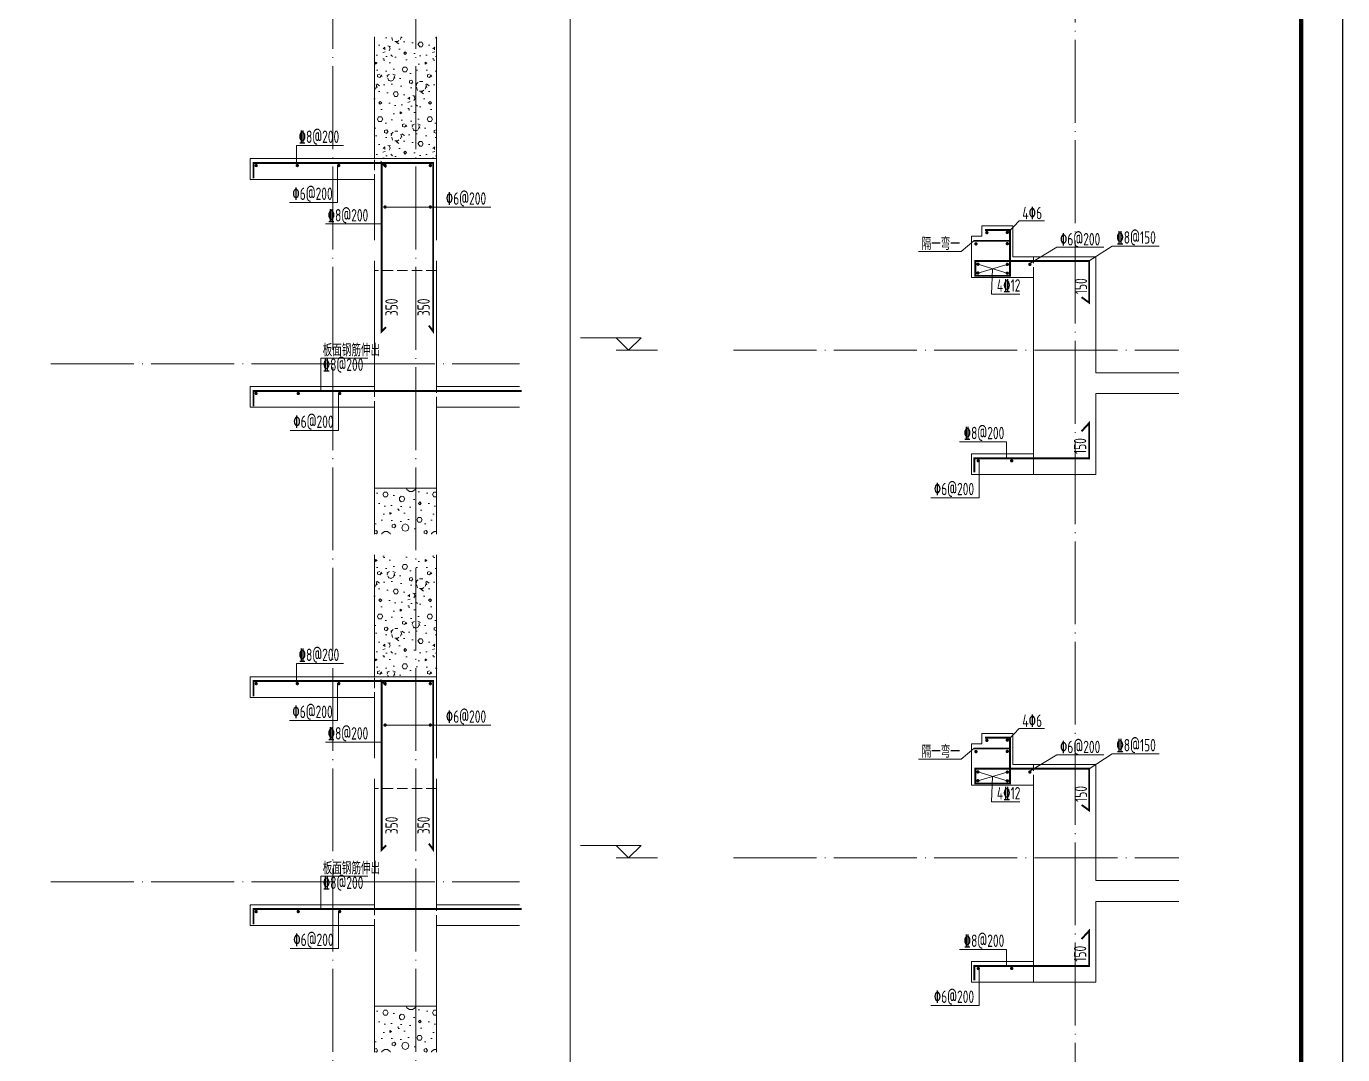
# Model space of a CAD drawing. Extents: x -129922 to 1190196, y -520662 to 139923.
# Drawn here: x 56476 to 62827, y -289168 to -284206 of the extents above; entities that cross this region are included whole.
import ezdxf
from ezdxf.enums import TextEntityAlignment as Align

# ---------------------------------------------------------------- set-up
doc = ezdxf.new("R2010")
doc.units = 0
doc.header["$LTSCALE"] = 1000
doc.header["$MEASUREMENT"] = 0
doc.linetypes.add('DASH', pattern=[0.35, 0.25, -0.1])
doc.linetypes.add('DOTE', pattern=[2.4200000000000004, 2, -0.2, 0.02, -0.2])
for name, color, linetype, lineweight in [('A-轴线-塔楼', 1, 'DOTE', 9), ('S-墙柱-REIN', 1, 'Continuous', 20), ('S-大样-HATCH', 251, 'Continuous', 9), ('S-大样-实线', 2, 'Continuous', 20), ('S-大样-标高', 3, 'Continuous', 20), ('S-大样-虚线', 4, 'DASH', 20), ('S-板-BEAM', 4, 'DASH', 20), ('S-轴网-轴线', 1, 'DOTE', 9), ('S-通用-TEXT', 7, 'Continuous', 20)]:
    doc.layers.add(name, color=color, linetype=linetype, lineweight=lineweight)
doc.layers.add('Y-云图图框', color=7, linetype='Continuous')
doc.styles.add('_YT_Name', font='', dxfattribs={"width": 0.8})
doc.styles.add('_YT_Sign_Text', font='ros.shx', dxfattribs={"width": 0.8, "bigfont": 'hztxt.shx'})
doc.styles.get("Standard").update_dxf_attribs({"font": 'gbenor.shx', "bigfont": 'gbcbig.shx'})
doc.styles.add('TSSD_Rein', font='tssdeng.shx', dxfattribs={"width": 0.7, "bigfont": 'hztxt.shx'})
doc.styles.get('_YT_Name').set_extended_font_data('SimHei')

# ---------------------------------------------------------------- blocks, each defined once
blk = doc.blocks.new('ECMCTK_A1_竖_单行图名--0')
at = {"color": 4}
blk.add_lwpolyline([(0, 0), (594, 0), (594, 841), (0, 841)], close=True, dxfattribs=at)
at = {"const_width": 1}
blk.add_lwpolyline([(10, 10), (584, 10), (584, 816), (10, 816)], close=True, dxfattribs=at)
at = {"color": 80, "flags": 3}
for tag, height, p in [('YTHQINS', 3, (593.3141200545703, 817.5)), ('ECMCKEY', 3, (440.0921243124531, 590.5706649302933)), ('YTTQINS', 3.75, (595.3510402455662, 11.875)), ('YTFRAME', 3, (375.9724074741314, 4.921755620748058)), ('YTBARCODE_T1', 3, (493.7444679098955, 4.569802464727218))]:
    blk.add_attdef(tag, text='', height=height, dxfattribs=at).set_placement(p, align=Align.MIDDLE_CENTER)
for tag, height, style, width, p in [('证书编号', 4, '_YT_Sign_Text', 0.8, (461.8656915562096, 43.81149042045581)), ('审查批准号', 4, '_YT_Sign_Text', 0.8, (514.0642124165734, 43.81149042045581)), ('工程号', 4, '_YT_Sign_Text', 0.5, (557.0764362394239, 44.12275228826911)), ('设计单位', 5.999999999999999, '_YT_Name', 0.8, (376.7464169530958, 38.60129544185475)), ('建设单位', 4, '_YT_Sign_Text', 0.8, (487.9602946534287, 36.11371279187733)), ('阶段', 4, '_YT_Sign_Text', 0.8, (557.0764362394239, 35.81408429943258)), ('项目号', 4, '_YT_Sign_Text', 0.5, (575.0773099067155, 33.72065001731971)), ('项目名称', 4, '_YT_Sign_Text', 0.8, (487.9602946534287, 28.11371279187733)), ('专业', 4, '_YT_Sign_Text', 0.8, (557.0764362394239, 27.30991628643824)), ('图纸编号', 4, '_YT_Sign_Text', 0.5, (556.9285160316213, 19.36233519530651)), ('图纸名称', 4.5, '_YT_Name', 0.8, (488.3892103430502, 15.06342029713822)), ('出图比例', 4.2, '_YT_Sign_Text', 0.8, (434.8246771789596, 11.78151837794037)), ('日期', 4, '_YT_Sign_Text', 0.5, (556.8795155204716, 12.12894911456533)), ('版本号', 4, '_YT_Sign_Text', 0.8, (575.0773099067155, 13.00177242097561))]:
    blk.add_attdef(tag, text='', height=height, dxfattribs=dict(style=style, width=width)).set_placement(p, align=Align.CENTER)
at = {"style": '_YT_Sign_Text', "width": 0.8, "flags": 3}
for tag, p, height in [('[审定人]', (343.9454760333838, 27.80807278700811), 4.104), ('{审定人}', (358.8700265756743, 26.45148132665476), 6.24), ('[校对人]', (395.2349892163655, 27.82430951000031), 4.104), ('{校对人}', (411.3493342660694, 26.53052129088257), 6.24), ('[审核人]', (344.0124312815092, 19.75554442451114), 4.104), ('{审核人}', (359.9801036885532, 18.43968781662279), 6.24), ('[设计人]', (395.4725264970979, 20.21113623363228), 4.104), ('{设计人}', (411.4798998346289, 18.53905114268498), 6.24), ('[项目负责人]', (343.7775188702284, 12.01214185184024), 4.104), ('{项目负责人}', (361.2800708387625, 10.71902187573432), 6.24), ('[专业负责人]', (395.7409748449176, 11.76811291446589), 4.104), ('{专业负责人}', (411.5792325186196, 10.36075046322785), 6.24)]:
    blk.add_attdef(tag, p, '', height=height, dxfattribs=at)
at = {"color": 80, "flags": 3}
for tag, p in [('YTBZSIT', (10, 10)), ('EXT_TK_LEFT', (10, 10)), ('YTQRCODE', (304.556034932179, 12.07320315318532))]:
    blk.add_attdef(tag, p, '', height=3, dxfattribs=at)
blk = doc.blocks.new('EREWR32421')
at = {"layer": 'S-墙柱-REIN', "const_width": 9}
blk.add_lwpolyline([(750290.2248545503, 831137.2905865468), (750326.8980152002, 831110.5246745937), (750326.8980152002, 831312.0020506352), (749777.8131814254, 831312.0020506352), (749777.8131814254, 831240.3313686668), (749944.5162544781, 831240.3313686668), (749944.5162544781, 831461.9155562927), (749824.3693244485, 831461.9155562927)], dxfattribs=at)
at = {"layer": 'S-墙柱-REIN', "const_width": 8}
for points in [[(749837.1716347365, 831448.8442742771, -1), (749829.1716347365, 831448.8442742771, -1)], [(749935.5572553435, 831449.7565884565, -1), (749927.5572553435, 831449.7565884565, -1)], [(749784.3229701994, 831394.5052150732, -1), (749776.3229701994, 831394.5052150732, -1)], [(749935.5572553435, 831395.4175292526, -1), (749927.5572553435, 831395.4175292526, -1)], [(749793.8261756254, 831296.4824979312, -1), (749785.8261756254, 831296.4824979312, -1)], [(749793.8261756254, 831254.0432471752, -1), (749785.8261756254, 831254.0432471752, -1)], [(749935.5572553435, 831295.5810147172, -1), (749927.5572553435, 831295.5810147172, -1)], [(749935.5572553435, 831253.1417639612, -1), (749927.5572553435, 831253.1417639612, -1)], [(750044.3958888231, 831295.5810147172, -1), (750036.3958888231, 831295.5810147172, -1)]]:
    blk.add_lwpolyline(points, format="xyb", close=True, dxfattribs=at)
at = {"layer": 'S-墙柱-REIN', "linetype": 'DASH', "ltscale": 0.2, "const_width": 9}
blk.add_lwpolyline([(749944.5162544781, 831409.3395256659), (749769.9670385392, 831409.3395256659)], dxfattribs=at)
at = {"layer": 'S-墙柱-REIN', "elevation": -1.295832731141892e-09}
blk.add_lwpolyline([(749772.3663005503, 830291.556166516, 9, 9, 0), (749772.3663005503, 830360.1904889633, 9, 9, 0), (750326.4408640056, 830360.1904889633, 9, 9, 0), (750326.4408640056, 830529.8203105949, 9, 9, 0), (750289.7677033558, 830490.0412710499, 0, 0, 0)], format="xyseb", dxfattribs=at)
at = {"layer": 'S-墙柱-REIN', "const_width": 8, "elevation": -1.295832731141892e-09}
for points in [[(749787.5122825895, 830347.8182750756, -1), (749795.5122825895, 830347.8182750756, -1)], [(749948.7912838687, 830348.0097598053, -1), (749956.7912838687, 830348.0097598053, -1)]]:
    blk.add_lwpolyline(points, format="xyb", close=True, dxfattribs=at)
at = {"layer": 'S-大样-实线', "ltscale": 0.5}
for p, q in [((749808.620901186, 831482.0019171161), (749958.6259085303, 831482.0019171966)), ((749808.6219293945, 831432.0019171161), (749808.620901186, 831482.0019171161)), ((749958.6259086076, 831332.0020500304), (749958.6259085303, 831482.0019171966)), ((749758.6259085597, 831232.0020500305), (749758.6219293945, 831432.0019170893)), ((749758.6219293945, 831432.0019170893), (749808.6219293945, 831432.0019171161)), ((750358.6218298487, 831332.0019023233), (749958.6259086076, 831332.0020500304)), ((750358.6222520447, 830772.0020508867), (750358.6218298487, 831332.0019023233)), ((750058.6211010758, 831232.0020506352), (749758.6259085597, 831232.0020500305)), ((750058.6228434304, 830382.002870819), (750058.6211010758, 831232.0020506352)), ((750758.623607452, 830772.0020510344), (750358.6222520447, 830772.0020508867)), ((750358.6228835862, 830282.0020508867), (750358.6223356482, 830672.0020508867)), ((750358.6223356482, 830672.0020508867), (750758.6236074893, 830672.0020510344)), ((749758.6228748886, 830382.0020508867), (750058.6228434304, 830382.002870819)), ((749758.6228748886, 830282.0020508867), (749758.6228748886, 830382.0020508867)), ((749758.6228748886, 830282.0020508867), (750358.6228835862, 830282.0020508867))]:
    blk.add_line(p, q, dxfattribs=at)
at = {"layer": 'S-大样-实线'}
blk.add_line((750058.6228434304, 830382.002870819), (750058.6228434304, 830282.002870819), dxfattribs=at)
at = {"layer": 'S-板-BEAM', "ltscale": 0.2}
blk.add_lwpolyline([(750058.6211010758, 831232.0020506352), (750058.6238692282, 831332.0019761769)], dxfattribs=at)
at = {"layer": 'S-通用-TEXT'}
for p, q in [((749935.5572553435, 831449.7565884565), (749989.2918522903, 831506.5655238122)), ((750111.3687753677, 831506.5655238122), (749989.2918522903, 831506.5655238122)), ((750040.3958888231, 831299.5810147172), (750170.316671195, 831378.7348901298)), ((750170.316671195, 831378.7348901298), (750397.3935942715, 831378.7348901298)), ((749708.6739733638, 831358.5340890527), (749503.0272099175, 831358.5340890527)), ((749931.5572553435, 831253.1417639612), (749789.8261756254, 831296.4824979312)), ((749931.5572553435, 831295.5810147172), (749789.8261756254, 831254.0432471752)), ((749860.6917154845, 831274.812130946), (749855.0838138158, 831152.0170204208)), ((749992.5308641666, 831152.0170204208), (749855.0838138158, 831152.0170204208))]:
    blk.add_line(p, q, dxfattribs=at)
for points in [[(749708.6739733638, 831358.5340890527), (749769.9670385392, 831409.3395256659)], [(750437.3771190606, 831383.5028541493), (750664.5107912379, 831383.5028541493)]]:
    blk.add_lwpolyline(points, dxfattribs=at)
at = {"layer": 'S-通用-TEXT', "ltscale": 0.2}
blk.add_lwpolyline([(750437.3771190606, 831383.5028541493), (750326.8980152002, 831312.0020506352)], dxfattribs=at)
at = {"layer": 'S-通用-TEXT', "elevation": -1.295832731141892e-09}
for points in [[(749700.5287228297, 830439.7636878332), (749927.662395007, 830439.7636878332), (749927.662395007, 830360.1904889633)], [(749562.6983571686, 830169.5879117597), (749795.571495566, 830169.5879117597), (749795.5122825895, 830347.8182750756)]]:
    blk.add_lwpolyline(points, dxfattribs=at)
at = {"layer": 'S-通用-TEXT', "style": 'TSSD_Rein', "width": 0.7}
for s, p in [('4\x826', (750004.2918522903, 831513.441226271)), ('\x826@200', (750185.316671194, 831387.0198432661)), ('\x848@150', (750457.7570834877, 831395.5764959024)), ('隔一弯一', (749518.0272099175, 831365.4097915115)), ('4\x8412', (749881.3688320541, 831164.0906621739)), ('\x848@200', (749720.9086872567, 830451.8373295863, -1.295832731141892e-09)), ('\x826@200', (749576.6155711333, 830181.6615535128, -1.295832731141892e-09))]:
    blk.add_text(s, height=60, dxfattribs=at).set_placement(p)
for p in [(750316.3134087683, 831151.9845647704), (750312.7913375758, 830380.7261607823, -1.295832731141892e-09)]:
    blk.add_text('150', height=60, rotation=90, dxfattribs=at).set_placement(p)
blk = doc.blocks.new('erwq3w4324')
at = {"layer": 'S-大样-HATCH', "ltscale": 0.2}
h = blk.add_hatch(dxfattribs=at)
h.set_pattern_fill('加气混凝土', color=256, scale=20)
h.set_pattern_definition([(0, (753675.4208375472, 831443.3018374067), (120, 240), [0, -240]), (0, (753535.0208375473, 831410.9018374067), (120, 240), [0, -240]), (0, (753613.0208375473, 831408.5018374067), (120, 240), [0, -240]), (0, (753698.2208375474, 831479.3018374067), (120, 240), [0, -240]), (0, (753598.6208375474, 831396.5018374067), (120, 240), [0, -240]), (0, (753722.2208375474, 831630.5018374067), (120, 240), [0, -240]), (0, (753649.0208375473, 831611.3018374067), (120, 240), [0, -240]), (0, (753687.4208375472, 831581.3018374067), (120, 240), [0, -240]), (0, (753491.8208375475, 831576.5018374067), (120, 240), [0, -240]), (0, (753609.4208375472, 831565.7018374066), (120, 240), [0, -240]), (0, (753563.8208375475, 831504.5018374067), (120, 240), [0, -240]), (0, (753566.2208375474, 831414.5018374067), (120, 240), [0, -240]), (0, (753656.2208375474, 831404.9018374067), (120, 240), [0, -240]), (0, (753722.2208375474, 831510.5018374067), (120, 240), [0, -240]), (0, (753497.8208375475, 831473.3018374067), (120, 240), [0, -240]), (0, (753518.2208375474, 831514.1018374066), (120, 240), [0, -240]), (0, (753611.8208375475, 831497.3018374067), (120, 240), [0, -240]), (0, (753578.2208375474, 831462.5018374067), (120, 240), [0, -240]), (0, (753559.0208375473, 831541.7018374066), (120, 240), [0, -240]), (0, (753589.0208375473, 831631.7018374066), (120, 240), [0, -240]), (0, (753507.4208375472, 831422.9018374067), (120, 240), [0, -240]), (0, (753639.4208375472, 831582.5018374067), (120, 240), [0, -240]), (0, (753527.8208375475, 831586.1018374066), (120, 240), [0, -240]), (0, (753508.6208375474, 831617.3018374067), (120, 240), [0, -240]), (130.601294, (753707.4779807474, 831555.3589798067), (-599.9999933723939, 720.0000031479067), [10.5366216, -4414.844400000001]), (18.4349488, (753690.3351239474, 831559.9304086067), (599.9999977872279, 239.9999982292889), [10.842096, -1507.05116]), (90, (753690.3351239474, 831549.6446950067), (120, 240), [10.2857136, -469.71426]), (161.565051, (753700.6208375474, 831546.2161222066), (-600.0000030210431, 239.9999821089645), [10.842096, -1507.05116]), (53.1301023, (753700.6208375474, 831546.2161222066), (120.000000226848, 239.9999998865759), [11.428572, -1188.5714]), (135, (753709.7636951474, 831423.9304294067), (-120.0000145064572, 239.9999837580805), [9.697464, -669.12504]), (45, (753696.0494087473, 831423.9304294067), (119.9999992329508, 239.999999031587), [9.697464, -669.12504]), (135, (753702.9065519474, 831417.0732694067), (-120.0000145064572, 239.9999837580805), [9.697464, -669.12504]), (45, (753702.9065519474, 831417.0732694067), (119.9999992329508, 239.999999031587), [9.697464, -669.12504]), (116.565051, (753594.3351335474, 831585.0732670067), (-2.087719469301419e-05, 479.9999869414082), [12.77753039999998, -255.5505999999997]), (180, (753588.6208535475, 831596.5018366067), (-120, 240), [13.7142864, -226.2857]), (63.43494880000001, (753569.1922775474, 831585.0732670067), (1.086458141230651e-06, 479.9999976745345), [12.7775304, -255.5506]), (116.565051, (753574.9065575474, 831573.6446950067), (-2.087719469301419e-05, 479.9999869414082), [12.77753039999998, -255.5505999999997]), (0, (753574.9065575474, 831573.6446950067), (120, 240), [13.7142864, -226.2857]), (63.43494880000001, (753588.6208535475, 831573.6446950067), (1.086458141230651e-06, 479.9999976745345), [12.7775304, -255.5506]), (107.102728, (753684.6208367473, 831503.9304214066), (-359.9999862369818, 1200.000001936058), [15.5445384, -6513.161]), (143.972626, (753680.0494079473, 831518.7875518067), (-2279.999971095236, 1679.999998098534), [15.5445384, -3248.808]), (180, (753667.4779799473, 831527.9304094067), (-120, 240), [14.8571424, -225.14284]), (36.02737329999999, (753640.0494095474, 831518.7875518067), (2279.999983150636, 1679.999981888878), [15.54453839999998, -3248.807999999995]), (71.5650511, (753635.4779807474, 831505.0732774066), (360.0000018481314, 1199.999997933916), [14.4561264, -1503.43712]), (107.102728, (753640.0494095474, 831490.2161254067), (-359.9999862369818, 1200.000001936058), [15.5445384, -6513.161]), (143.972626, (753652.6208375474, 831481.0732774066), (-2279.999971095236, 1679.999998098534), [15.5445384, -3248.808]), (0, (753652.6208375474, 831481.0732774066), (120, 240), [14.8571424, -225.14284]), (36.02737329999999, (753667.4779799473, 831481.0732774066), (2279.999983150636, 1679.999981888878), [15.54453839999998, -3248.807999999995]), (71.5650511, (753680.0494079473, 831490.2161254067), (360.0000018481314, 1199.999997933916), [14.4561264, -1503.43712]), (150.255118, (753686.9065511473, 831615.9304078066), (-360.0000008520545, 239.9999970260078), [9.214008, -1925.72784]), (90, (753678.9065519474, 831611.3589814067), (120, 240), [9.1428576, -470.8571]), (29.7448813, (753678.9065519474, 831611.3589814067), (360.0000002120073, 239.9999988791285), [9.214008, -1925.72784]), (116.565051, (753630.9065519474, 831445.6446934066), (-2.087719469301419e-05, 479.9999869414082), [12.77753039999998, -255.5505999999997]), (168.690067, (753625.1922671474, 831457.0732774066), (-1080.00000080124, 239.9999939776436), [11.6549016, -2435.8742]), (41.18592510000001, (753604.6208375474, 831451.3589974067), (2999.999981823463, 2639.999976915367), [12.1487376, -5090.3208]), (90, (753604.6208375474, 831439.9304134067), (120, 240), [11.428572, -468.5714]), (138.814074, (753613.7636951474, 831431.9304214066), (-2999.999946676086, 2640.00001681452), [12.1487376, -5090.3208]), (16.6992442, (753613.7636951474, 831431.9304214066), (3959.999970206556, 1199.999987431226), [11.93178, -4999.415]), (60.9453959, (753625.1922671474, 831435.3589894066), (119.9999996815502, 239.9999978770819), [11.7664344, -4930.1358]), (109.983106, (753530.3351255474, 831546.2161222066), (-600.0000022599722, 1679.999995554008), [13.37680079999998, -5604.878999999989]), (155.556045, (753525.7637015474, 831558.7875526067), (-1560.000005946423, 719.9999850411862), [13.8091944, -5786.052599999999]), (24.4439547, (753500.6208455474, 831558.7875526067), (1560.000000778191, 719.9999965369605), [13.8091944, -5786.052599999999]), (70.01689340000001, (753496.0494215474, 831546.2161222066), (600.0000018088572, 1679.99999583229), [13.3768008, -5604.879]), (109.983106, (753500.6208455474, 831533.6446942067), (-600.0000022599722, 1679.999995554008), [13.37680079999998, -5604.878999999989]), (160.016893, (753513.1922855475, 831529.0732654067), (-600.0000003526518, 239.9999890666697), [13.3768008, -2795.751]), (19.9831065, (753513.1922855475, 831529.0732654067), (599.9999967057635, 239.9999996192112), [13.3768008, -2795.751]), (70.01689340000001, (753525.7637015474, 831533.6446942067), (600.0000018088572, 1679.99999583229), [13.3768008, -5604.879]), (122.005383, (753619.4779799473, 831524.5018366067), (-120.000016104588, 239.9999877483145), [10.7816928, -2253.3736]), (18.4349488, (753603.4779815474, 831530.2161238067), (599.9999977872279, 239.9999982292889), [10.842096, -1507.05116]), (90, (753603.4779815474, 831519.9304078066), (120, 240), [10.2857136, -469.71426]), (161.565051, (753613.7636951474, 831516.5018374067), (-600.0000030210431, 239.9999821089645), [10.842096, -1507.05116]), (54.46232220000002, (753613.7636951474, 831516.5018374067), (839.9999987829037, 1199.999998202426), [9.831228000000001, -4119.2846]), (116.565051, (753549.7637015474, 831466.2161254067), (-2.087719469301419e-05, 479.9999869414082), [12.77753039999998, -255.5505999999997]), (180, (753544.0494215474, 831477.6447094067), (-120, 240), [12.571428, -227.42856]), (59.0362434, (753524.6208455474, 831466.2161254067), (120.0000003906126, 239.999998835111), [13.32789119999998, -2785.528799999994]), (120.963756, (753531.4779815474, 831454.7875654066), (-120.0000163991858, 239.9999889786399), [13.3278912, -2785.5288]), (0, (753531.4779815474, 831454.7875654066), (120, 240), [12.571428, -227.42856]), (63.43494880000001, (753544.0494215474, 831454.7875654066), (1.086458141230651e-06, 479.9999976745345), [12.7775304, -255.5506])])
h.paths.add_polyline_path([(753904.6205534441, 832105.0518182357), (753604.6208375474, 832105.0518182357), (753604.6220439752, 831516.5018374067), (753904.6210321053, 831516.5020813926)])
at = {"layer": 'S-墙柱-REIN', "const_width": 9, "elevation": -1.295832731141892e-09}
for points in [[(753021.4238953805, 831421.5264692326), (753021.4238953805, 831495.4509162222), (753888.3537166808, 831495.5178796974), (753888.3537166808, 830682.3169519631), (753867.140513245, 830711.1037485278)], [(753021.4238953977, 830321.5266826208), (753021.4238953977, 830395.4511296103), (754315.8248061608, 830395.555417165)]]:
    blk.add_lwpolyline(points, dxfattribs=at)
at = {"layer": 'S-墙柱-REIN', "const_width": 9}
blk.add_lwpolyline([(753661.1185219074, 830703.3718741002), (753639.9053184716, 830682.1586706645), (753639.9053184716, 831495.4961867501), (753661.1185219074, 831474.2829833145)], dxfattribs=at)
at = {"layer": 'S-墙柱-REIN', "const_width": 8, "elevation": -1.295832731141892e-09}
for points in [[(753037.9329581521, 831483.2701870642, 1), (753029.9329581521, 831483.2701870642, 1)], [(753236.4329581521, 831483.2701870642, 1), (753228.4329581521, 831483.2701870642, 1)], [(753436.4329581521, 831483.2701870642, 1), (753428.4329581521, 831483.2701870642, 1)], [(753659.9329581521, 831483.2701870642, 1), (753651.9329581521, 831483.2701870642, 1)], [(753878.4329581521, 831483.2701870642, 1), (753870.4329581521, 831483.2701870642, 1)], [(753659.9329581521, 831283.2701870642, 1), (753651.9329581521, 831283.2701870642, 1)], [(753878.4329581521, 831283.2701870642, 1), (753870.4329581521, 831283.2701870642, 1)], [(753037.9329581694, 830383.2704004523, 1), (753029.9329581694, 830383.2704004523, 1)], [(753240.9329581694, 830383.2704004523, 1), (753232.9329581694, 830383.2704004523, 1)], [(753440.9329581694, 830383.2704004523, 1), (753432.9329581694, 830383.2704004523, 1)]]:
    blk.add_lwpolyline(points, format="xyb", close=True, dxfattribs=at)
at = {"layer": 'S-大样-实线', "ltscale": 0.5}
for p, q in [((753604.6220439752, 831516.5018374067), (753604.6208375474, 832105.0518182357)), ((753904.6213516877, 831123.5518182357), (753904.6205534441, 832105.0518182357)), ((753604.6220439752, 831516.5018374064), (753004.6228748658, 831516.5018371852)), ((753004.6228748658, 831416.5018371852), (753004.6228748658, 831516.5018371852)), ((753004.6228748658, 831416.5018371852), (753604.6189482505, 831416.5018374065)), ((753604.6195960348, 831123.5518182357), (753604.6189482505, 831416.5018374065)), ((753604.6220439924, 830416.5020507948), (753604.6198171591, 831023.5518182357)), ((753904.6222520396, 830416.502050887), (753904.6214330164, 831023.5518182357)), ((753604.6220439924, 830416.5020507945), (753004.6228748835, 830416.5020505734)), ((753004.6228748835, 830316.5020505734), (753004.6228748835, 830416.5020505734)), ((754304.6236074469, 830416.5020510346), (753904.6222520396, 830416.502050887)), ((753004.6228748835, 830316.5020505734), (753604.6222489756, 830316.5020507947)), ((753604.6266201935, 829705.0518182358), (753604.6222489756, 830316.5020507949)), ((753904.6214893493, 829705.0518182358), (753904.6223356426, 830316.502050887)), ((753904.6223356426, 830316.502050887), (754304.6236074837, 830316.5020510346))]:
    blk.add_line(p, q, dxfattribs=at)
blk.add_lwpolyline([(753604.6220439752, 831516.5018374067), (753904.6210321058, 831516.5020813926)], dxfattribs=at)
at = {"layer": 'S-大样-虚线', "ltscale": 0.2}
for p, q in [((753904.6217958531, 830976.5019024137), (753604.621915604, 830976.5015355807)), ((753604.621915604, 830416.5020507944), (753604.621915604, 830316.5020507948)), ((753904.6217958531, 830316.5020509275), (753904.6217958531, 830416.5020508871))]:
    blk.add_line(p, q, dxfattribs=at)
at = {"layer": 'S-板-BEAM', "ltscale": 0.2}
for p, q in [((753604.6189592602, 831511.5230144201), (753604.6189592602, 831411.5230144163)), ((753604.6220439924, 830416.5020507945), (753604.6220439924, 830316.5020507908))]:
    blk.add_line(p, q, dxfattribs=at)
at = {"layer": 'S-通用-TEXT', "elevation": -1.295832731141892e-09}
for points in [[(753456.0984327653, 831580.2212367101), (753228.964760588, 831580.2212367101), (753228.964760588, 831495.4736409368)], [(753194.2907501105, 831305.0398237483), (753427.163888508, 831305.0398237483), (753427.1046755314, 831483.2701870642)], [(753639.9053184716, 831201.2212367101), (753368.964760588, 831201.2212367101)], [(753572.5984327826, 830554.2214500982), (753345.4647606052, 830554.2214500982), (753345.4647606052, 830395.4738543249)], [(753198.7907501278, 830205.0400371364), (753431.6638885252, 830205.0400371364), (753431.6046755486, 830383.2704004523)]]:
    blk.add_lwpolyline(points, dxfattribs=at)
at = {"layer": 'S-通用-TEXT'}
blk.add_lwpolyline([(753661.4881045069, 831282.0850289115), (754165.8612429043, 831282.0850289115)], dxfattribs=at)
at = {"layer": 'S-通用-TEXT', "style": 'TSSD_Rein', "width": 0.7}
for s, p in [('\x848@200', (753238.6415452613, 831592.2948784631, -1.295832731141892e-09)), ('\x826@200', (753208.2079640753, 831317.1134655013, -1.295832731141892e-09)), ('\x826@200', (753948.9053184716, 831294.1586706645)), ('\x848@200', (753378.6415452613, 831213.2948784631, -1.295832731141892e-09)), ('板面钢筋伸出', (753355.1415452785, 830562.7950918513, -1.295832731141892e-09)), ('\x848@200', (753355.1415452785, 830492.2950918513, -1.295832731141892e-09)), ('\x826@200', (753212.7079640925, 830217.1136788895, -1.295832731141892e-09))]:
    blk.add_text(s, height=60, dxfattribs=at).set_placement(p)
for p in [(753717.283404978, 830756.6586706645, -1.295832731141892e-09), (753871.783404978, 830756.6586706645, -1.295832731141892e-09)]:
    blk.add_text('350', height=60, rotation=90, dxfattribs=at).set_placement(p)

msp = doc.modelspace()

# ---------------------------------------------------------------- hatches: boundary and pattern name
at = {"layer": 'S-大样-HATCH', "ltscale": 0.2}
h = msp.add_hatch(dxfattribs=at)
h.set_pattern_fill('加气混凝土', color=256, scale=20)
h.set_pattern_definition([(0, (58226.0518878166, -286729.1769520021), (120, 240), [0, -240]), (0, (58085.65188781623, -286761.576952002), (120, 240), [0, -240]), (0, (58163.65188781623, -286763.9769520022), (120, 240), [0, -240]), (0, (58248.85188781735, -286693.1769520021), (120, 240), [0, -240]), (0, (58149.25188781679, -286775.9769520022), (120, 240), [0, -240]), (0, (58272.85188781735, -286541.9769520022), (120, 240), [0, -240]), (0, (58199.65188781623, -286561.1769520021), (120, 240), [0, -240]), (0, (58238.0518878166, -286591.1769520021), (120, 240), [0, -240]), (0, (58042.45188781698, -286595.9769520022), (120, 240), [0, -240]), (0, (58160.0518878166, -286606.7769520022), (120, 240), [0, -240]), (0, (58114.45188781698, -286667.9769520022), (120, 240), [0, -240]), (0, (58116.85188781735, -286757.9769520022), (120, 240), [0, -240]), (0, (58206.85188781735, -286767.576952002), (120, 240), [0, -240]), (0, (58272.85188781735, -286661.9769520022), (120, 240), [0, -240]), (0, (58048.45188781698, -286699.1769520021), (120, 240), [0, -240]), (0, (58068.85188781735, -286658.3769520023), (120, 240), [0, -240]), (0, (58162.45188781698, -286675.1769520021), (120, 240), [0, -240]), (0, (58128.85188781735, -286709.9769520022), (120, 240), [0, -240]), (0, (58109.65188781623, -286630.7769520022), (120, 240), [0, -240]), (0, (58139.65188781623, -286540.7769520022), (120, 240), [0, -240]), (0, (58058.0518878166, -286749.576952002), (120, 240), [0, -240]), (0, (58190.0518878166, -286589.9769520022), (120, 240), [0, -240]), (0, (58078.45188781698, -286586.3769520023), (120, 240), [0, -240]), (0, (58059.25188781679, -286555.1769520021), (120, 240), [0, -240]), (130.601294, (58258.10903101679, -286617.1198096022), (-599.9999933723939, 720.0000031479067), [10.5366216, -4414.844400000001]), (18.4349488, (58240.9661742168, -286612.5483808022), (599.9999977872279, 239.9999982292889), [10.842096, -1507.05116]), (90, (58240.9661742168, -286622.8340944021), (120, 240), [10.2857136, -469.71426]), (161.565051, (58251.25188781679, -286626.2626672022), (-600.0000030210431, 239.9999821089645), [10.842096, -1507.05116]), (53.1301023, (58251.25188781679, -286626.2626672022), (120.000000226848, 239.9999998865759), [11.428572, -1188.5714]), (135, (58260.39474541679, -286748.5483600022), (-120.0000145064572, 239.9999837580805), [9.697464, -669.12504]), (45, (58246.68045901679, -286748.5483600022), (119.9999992329508, 239.999999031587), [9.697464, -669.12504]), (135, (58253.53760221679, -286755.4055200021), (-120.0000145064572, 239.9999837580805), [9.697464, -669.12504]), (45, (58253.53760221679, -286755.4055200021), (119.9999992329508, 239.999999031587), [9.697464, -669.12504]), (116.565051, (58144.96618381687, -286587.4055224021), (-2.087719469301419e-05, 479.9999869414082), [12.77753039999997, -255.5505999999996]), (180, (58139.25190381691, -286575.9769528022), (-120, 240), [13.7142864, -226.2857]), (63.43494880000001, (58119.82332781688, -286587.4055224021), (1.086458141230651e-06, 479.9999976745345), [12.7775304, -255.5506]), (116.565051, (58125.53760781683, -286598.8340944021), (-2.087719469301419e-05, 479.9999869414082), [12.77753039999997, -255.5505999999996]), (0, (58125.53760781683, -286598.8340944021), (120, 240), [13.7142864, -226.2857]), (63.43494880000001, (58139.25190381691, -286598.8340944021), (1.086458141230651e-06, 479.9999976745345), [12.7775304, -255.5506]), (107.102728, (58235.25188701678, -286668.5483680023), (-359.9999862369818, 1200.000001936058), [15.5445384, -6513.161]), (143.972626, (58230.68045821678, -286653.6912376022), (-2279.999971095236, 1679.999998098534), [15.5445384, -3248.808]), (180, (58218.10903021679, -286644.5483800021), (-120, 240), [14.8571424, -225.14284]), (36.02737329999999, (58190.68045981679, -286653.6912376022), (2279.999983150636, 1679.999981888878), [15.54453839999997, -3248.807999999993]), (71.5650511, (58186.10903101679, -286667.4055120023), (360.0000018481314, 1199.999997933916), [14.4561264, -1503.43712]), (107.102728, (58190.68045981679, -286682.2626640021), (-359.9999862369818, 1200.000001936058), [15.5445384, -6513.161]), (143.972626, (58203.25188781679, -286691.4055120023), (-2279.999971095236, 1679.999998098534), [15.5445384, -3248.808]), (0, (58203.25188781679, -286691.4055120023), (120, 240), [14.8571424, -225.14284]), (36.02737329999999, (58218.10903021679, -286691.4055120023), (2279.999983150636, 1679.999981888878), [15.54453839999997, -3248.807999999993]), (71.5650511, (58230.68045821678, -286682.2626640021), (360.0000018481314, 1199.999997933916), [14.4561264, -1503.43712]), (150.255118, (58237.53760141679, -286556.5483816022), (-360.0000008520545, 239.9999970260078), [9.214008, -1925.72784]), (90, (58229.53760221679, -286561.1198080021), (120, 240), [9.1428576, -470.8571]), (29.7448813, (58229.53760221679, -286561.1198080021), (360.0000002120073, 239.9999988791285), [9.214008, -1925.72784]), (116.565051, (58181.53760221679, -286726.8340960022), (-2.087719469301419e-05, 479.9999869414082), [12.77753039999997, -255.5505999999996]), (168.690067, (58175.8233174168, -286715.4055120023), (-1080.00000080124, 239.9999939776436), [11.6549016, -2435.8742]), (41.18592510000001, (58155.25188781679, -286721.1197920023), (2999.999981823463, 2639.999976915367), [12.1487376, -5090.3208]), (90, (58155.25188781679, -286732.5483760021), (120, 240), [11.428572, -468.5714]), (138.814074, (58164.39474541679, -286740.5483680023), (-2999.999946676086, 2640.00001681452), [12.1487376, -5090.3208]), (16.6992442, (58164.39474541679, -286740.5483680023), (3959.999970206556, 1199.999987431226), [11.93178, -4999.415]), (60.9453959, (58175.8233174168, -286737.1198000023), (119.9999996815502, 239.9999978770819), [11.7664344, -4930.1358]), (109.983106, (58080.96617581681, -286626.2626672022), (-600.0000022599722, 1679.999995554008), [13.37680079999997, -5604.878999999985]), (155.556045, (58076.39475181684, -286613.6912368021), (-1560.000005946423, 719.9999850411862), [13.8091944, -5786.052599999999]), (24.4439547, (58051.25189581685, -286613.6912368021), (1560.000000778191, 719.9999965369605), [13.8091944, -5786.052599999999]), (70.01689340000001, (58046.68047181689, -286626.2626672022), (600.0000018088572, 1679.99999583229), [13.3768008, -5604.879]), (109.983106, (58051.25189581685, -286638.8340952022), (-600.0000022599722, 1679.999995554008), [13.37680079999997, -5604.878999999985]), (160.016893, (58063.82333581694, -286643.4055240022), (-600.0000003526518, 239.9999890666697), [13.3768008, -2795.751]), (19.9831065, (58063.82333581694, -286643.4055240022), (599.9999967057635, 239.9999996192112), [13.3768008, -2795.751]), (70.01689340000001, (58076.39475181684, -286638.8340952022), (600.0000018088572, 1679.99999583229), [13.3768008, -5604.879]), (122.005383, (58170.10903021679, -286647.9769528022), (-120.000016104588, 239.9999877483145), [10.7816928, -2253.3736]), (18.4349488, (58154.1090318168, -286642.2626656021), (599.9999977872279, 239.9999982292889), [10.842096, -1507.05116]), (90, (58154.1090318168, -286652.5483816022), (120, 240), [10.2857136, -469.71426]), (161.565051, (58164.39474541679, -286655.9769520022), (-600.0000030210431, 239.9999821089645), [10.842096, -1507.05116]), (54.46232220000002, (58164.39474541679, -286655.9769520022), (839.9999987829037, 1199.999998202426), [9.831228000000001, -4119.2846]), (116.565051, (58100.39475181684, -286706.2626640021), (-2.087719469301419e-05, 479.9999869414082), [12.77753039999997, -255.5505999999996]), (180, (58094.68047181689, -286694.8340800023), (-120, 240), [12.571428, -227.42856]), (59.0362434, (58075.25189581685, -286706.2626640021), (120.0000003906126, 239.999998835111), [13.32789119999997, -2785.528799999992]), (120.963756, (58082.1090318168, -286717.6912240023), (-120.0000163991858, 239.9999889786399), [13.3278912, -2785.5288]), (0, (58082.1090318168, -286717.6912240023), (120, 240), [12.571428, -227.42856]), (63.43494880000001, (58094.68047181689, -286717.6912240023), (1.086458141230651e-06, 479.9999976745345), [12.7775304, -255.5506])])
h.paths.add_polyline_path([(58455.24864660655, -286434.526719261), (58155.25188781679, -286434.5270860898), (58155.25347094689, -286655.9769520022), (58455.2483401027, -286655.9769520022)])
h = msp.add_hatch(dxfattribs=at)
h.set_pattern_fill('加气混凝土', color=256, scale=20)
h.set_pattern_definition([(0, (58226.05204340149, -289229.1769520019), (120, 240), [0, -240]), (0, (58085.65204340112, -289261.576952002), (120, 240), [0, -240]), (0, (58163.65204340112, -289263.9769520019), (120, 240), [0, -240]), (0, (58248.85204340224, -289193.1769520019), (120, 240), [0, -240]), (0, (58149.25204340168, -289275.9769520019), (120, 240), [0, -240]), (0, (58272.85204340224, -289041.9769520019), (120, 240), [0, -240]), (0, (58199.65204340112, -289061.1769520019), (120, 240), [0, -240]), (0, (58238.05204340149, -289091.1769520019), (120, 240), [0, -240]), (0, (58042.45204340186, -289095.9769520019), (120, 240), [0, -240]), (0, (58160.05204340149, -289106.776952002), (120, 240), [0, -240]), (0, (58114.45204340186, -289167.9769520019), (120, 240), [0, -240]), (0, (58116.85204340224, -289257.9769520019), (120, 240), [0, -240]), (0, (58206.85204340224, -289267.576952002), (120, 240), [0, -240]), (0, (58272.85204340224, -289161.9769520019), (120, 240), [0, -240]), (0, (58048.45204340186, -289199.1769520019), (120, 240), [0, -240]), (0, (58068.85204340224, -289158.3769520018), (120, 240), [0, -240]), (0, (58162.45204340186, -289175.1769520019), (120, 240), [0, -240]), (0, (58128.85204340224, -289209.9769520019), (120, 240), [0, -240]), (0, (58109.65204340112, -289130.776952002), (120, 240), [0, -240]), (0, (58139.65204340112, -289040.776952002), (120, 240), [0, -240]), (0, (58058.05204340149, -289249.576952002), (120, 240), [0, -240]), (0, (58190.05204340149, -289089.9769520019), (120, 240), [0, -240]), (0, (58078.45204340186, -289086.3769520018), (120, 240), [0, -240]), (0, (58059.25204340168, -289055.1769520019), (120, 240), [0, -240]), (130.601294, (58258.10918660168, -289117.1198096019), (-599.9999933723939, 720.0000031479067), [10.5366216, -4414.844400000001]), (18.4349488, (58240.96632980168, -289112.5483808019), (599.9999977872279, 239.9999982292889), [10.842096, -1507.05116]), (90, (58240.96632980168, -289122.8340944019), (120, 240), [10.2857136, -469.71426]), (161.565051, (58251.25204340168, -289126.2626672019), (-600.0000030210431, 239.9999821089645), [10.842096, -1507.05116]), (53.1301023, (58251.25204340168, -289126.2626672019), (120.000000226848, 239.9999998865759), [11.428572, -1188.5714]), (135, (58260.39490100168, -289248.5483600018), (-120.0000145064572, 239.9999837580805), [9.697464, -669.12504]), (45, (58246.68061460168, -289248.5483600018), (119.9999992329508, 239.999999031587), [9.697464, -669.12504]), (135, (58253.53775780168, -289255.4055200019), (-120.0000145064572, 239.9999837580805), [9.697464, -669.12504]), (45, (58253.53775780168, -289255.4055200019), (119.9999992329508, 239.999999031587), [9.697464, -669.12504]), (116.565051, (58144.96633940176, -289087.4055224019), (-2.087719469301419e-05, 479.9999869414082), [12.77753039999997, -255.5505999999996]), (180, (58139.2520594018, -289075.9769528019), (-120, 240), [13.7142864, -226.2857]), (63.43494880000001, (58119.82348340176, -289087.4055224019), (1.086458141230651e-06, 479.9999976745345), [12.7775304, -255.5506]), (116.565051, (58125.53776340172, -289098.8340944019), (-2.087719469301419e-05, 479.9999869414082), [12.77753039999997, -255.5505999999996]), (0, (58125.53776340172, -289098.8340944019), (120, 240), [13.7142864, -226.2857]), (63.43494880000001, (58139.2520594018, -289098.8340944019), (1.086458141230651e-06, 479.9999976745345), [12.7775304, -255.5506]), (107.102728, (58235.25204260167, -289168.5483680018), (-359.9999862369818, 1200.000001936058), [15.5445384, -6513.161]), (143.972626, (58230.68061380167, -289153.6912376019), (-2279.999971095236, 1679.999998098534), [15.5445384, -3248.808]), (180, (58218.10918580167, -289144.5483800019), (-120, 240), [14.8571424, -225.14284]), (36.02737329999999, (58190.68061540168, -289153.6912376019), (2279.999983150636, 1679.999981888878), [15.54453839999998, -3248.807999999994]), (71.5650511, (58186.10918660168, -289167.4055120018), (360.0000018481314, 1199.999997933916), [14.4561264, -1503.43712]), (107.102728, (58190.68061540168, -289182.2626640019), (-359.9999862369818, 1200.000001936058), [15.5445384, -6513.161]), (143.972626, (58203.25204340168, -289191.4055120018), (-2279.999971095236, 1679.999998098534), [15.5445384, -3248.808]), (0, (58203.25204340168, -289191.4055120018), (120, 240), [14.8571424, -225.14284]), (36.02737329999999, (58218.10918580167, -289191.4055120018), (2279.999983150636, 1679.999981888878), [15.54453839999998, -3248.807999999994]), (71.5650511, (58230.68061380167, -289182.2626640019), (360.0000018481314, 1199.999997933916), [14.4561264, -1503.43712]), (150.255118, (58237.53775700167, -289056.5483816019), (-360.0000008520545, 239.9999970260078), [9.214008, -1925.72784]), (90, (58229.53775780168, -289061.1198080019), (120, 240), [9.1428576, -470.8571]), (29.7448813, (58229.53775780168, -289061.1198080019), (360.0000002120073, 239.9999988791285), [9.214008, -1925.72784]), (116.565051, (58181.53775780168, -289226.8340960019), (-2.087719469301419e-05, 479.9999869414082), [12.77753039999997, -255.5505999999996]), (168.690067, (58175.82347300168, -289215.4055120018), (-1080.00000080124, 239.9999939776436), [11.6549016, -2435.8742]), (41.18592510000001, (58155.25204340168, -289221.1197920018), (2999.999981823463, 2639.999976915367), [12.1487376, -5090.3208]), (90, (58155.25204340168, -289232.5483760019), (120, 240), [11.428572, -468.5714]), (138.814074, (58164.39490100168, -289240.5483680018), (-2999.999946676086, 2640.00001681452), [12.1487376, -5090.3208]), (16.6992442, (58164.39490100168, -289240.5483680018), (3959.999970206556, 1199.999987431226), [11.93178, -4999.415]), (60.9453959, (58175.82347300168, -289237.1198000018), (119.9999996815502, 239.9999978770819), [11.7664344, -4930.1358]), (109.983106, (58080.96633140169, -289126.2626672019), (-600.0000022599722, 1679.999995554008), [13.37680079999997, -5604.878999999986]), (155.556045, (58076.39490740173, -289113.6912368019), (-1560.000005946423, 719.9999850411862), [13.8091944, -5786.052599999999]), (24.4439547, (58051.25205140174, -289113.6912368019), (1560.000000778191, 719.9999965369605), [13.8091944, -5786.052599999999]), (70.01689340000001, (58046.68062740177, -289126.2626672019), (600.0000018088572, 1679.99999583229), [13.3768008, -5604.879]), (109.983106, (58051.25205140174, -289138.8340952019), (-600.0000022599722, 1679.999995554008), [13.37680079999997, -5604.878999999986]), (160.016893, (58063.82349140182, -289143.4055240019), (-600.0000003526518, 239.9999890666697), [13.3768008, -2795.751]), (19.9831065, (58063.82349140182, -289143.4055240019), (599.9999967057635, 239.9999996192112), [13.3768008, -2795.751]), (70.01689340000001, (58076.39490740173, -289138.8340952019), (600.0000018088572, 1679.99999583229), [13.3768008, -5604.879]), (122.005383, (58170.10918580167, -289147.9769528019), (-120.000016104588, 239.9999877483145), [10.7816928, -2253.3736]), (18.4349488, (58154.10918740169, -289142.2626656019), (599.9999977872279, 239.9999982292889), [10.842096, -1507.05116]), (90, (58154.10918740169, -289152.5483816019), (120, 240), [10.2857136, -469.71426]), (161.565051, (58164.39490100168, -289155.9769520019), (-600.0000030210431, 239.9999821089645), [10.842096, -1507.05116]), (54.46232220000002, (58164.39490100168, -289155.9769520019), (839.9999987829037, 1199.999998202426), [9.831228000000001, -4119.2846]), (116.565051, (58100.39490740173, -289206.2626640019), (-2.087719469301419e-05, 479.9999869414082), [12.77753039999997, -255.5505999999996]), (180, (58094.68062740177, -289194.8340800018), (-120, 240), [12.571428, -227.42856]), (59.0362434, (58075.25205140174, -289206.2626640019), (120.0000003906126, 239.999998835111), [13.32789119999997, -2785.528799999993]), (120.963756, (58082.10918740169, -289217.6912240018), (-120.0000163991858, 239.9999889786399), [13.3278912, -2785.5288]), (0, (58082.10918740169, -289217.6912240018), (120, 240), [12.571428, -227.42856]), (63.43494880000001, (58094.68062740177, -289217.6912240018), (1.086458141230651e-06, 479.9999976745345), [12.7775304, -255.5506])])
h.paths.add_polyline_path([(58455.24880219143, -288934.5267192605), (58155.25204340168, -288934.5270860898), (58155.25362653178, -289155.9769520019), (58455.24849568759, -289155.9769520019)])

# ---------------------------------------------------------------- linework, layer by layer
at = {"layer": 'A-轴线-塔楼', "ltscale": 0.2}
msp.add_line((57955.25023651481, -295446.589919585), (57955.24936504461, -281443.4575766951), dxfattribs=at)
at = {"layer": 'S-大样-HATCH', "ltscale": 0.5}
msp.add_line((59100.54666253072, -281421.8094749614), (59100.54666253072, -296741.8014800935), dxfattribs=at)
at = {"layer": 'S-大样-实线', "ltscale": 0.5}
for p, q in [((58155.24876635786, -286434.5270860938), (58455.24864660655, -286434.526719261)), ((61086.04781582844, -287668.3710365966), (61086.04678761945, -287618.3710365966)), ((61086.04678761945, -287618.3710365966), (61236.05179496374, -287618.371036516)), ((61236.05179504104, -287768.3709036824), (61236.05179496374, -287618.371036516)), ((61036.04781582844, -287668.3710366231), (61086.04781582844, -287668.3710365966)), ((61036.05179499261, -287868.370903682), (61036.04781582844, -287668.3710366231)), ((61636.04771628216, -287768.3710513893), (61236.05179504104, -287768.3709036824)), ((61636.04813847769, -288328.3709028261), (61636.04771628216, -287768.3710513893)), ((62036.04949388545, -288328.3709026785), (61636.04813847769, -288328.3709028261)), ((61636.04822208159, -288428.3709028261), (62036.04949392271, -288428.3709026785)), ((61636.04877001964, -288818.3709028261), (61636.04822208159, -288428.3709028261)), ((61036.04876132202, -288818.3709028261), (61036.04876132202, -288718.3709028261)), ((61036.04876132202, -288818.3709028261), (61636.04877001964, -288818.3709028261)), ((58155.24892194275, -288934.5270860936), (58455.24880219143, -288934.5267192605))]:
    msp.add_line(p, q, dxfattribs=at)
at = {"layer": 'S-大样-标高'}
for p, q in [((59441.60447266404, -285708.3711165567), (59149.36526487381, -285708.3711165567)), ((59381.60447266404, -285768.3711165567), (59321.60447266404, -285708.3711165567)), ((59381.60447266404, -285768.3711165567), (59441.60447266404, -285708.3711165567)), ((59521.60447266404, -285768.3711165567), (59321.60447266404, -285768.3711165567)), ((59441.60447267522, -288158.3711165567), (59149.36526488498, -288158.3711165567)), ((59381.60447267522, -288218.3711165567), (59321.60447267522, -288158.3711165567)), ((59381.60447267522, -288218.3711165567), (59441.60447267522, -288158.3711165567)), ((59521.60447267522, -288218.3711165567), (59321.60447267522, -288218.3711165567))]:
    msp.add_line(p, q, dxfattribs=at)
at = {"layer": 'S-轴网-轴线', "ltscale": 0.2}
for p, q in [((58355.25023651481, -295446.5898946915), (58355.24936504461, -282424.4575518016)), ((61536.04911661227, -294835.6702243267), (61536.04824514393, -282574.8017352768)), ((59888.20514579475, -285768.3711165674), (62036.04772007544, -285768.3711163122)), ((56594.40158924166, -285834.5269328062), (58855.24416352142, -285834.5269328062)), ((59888.2051457901, -288218.3711165674), (62036.04772006985, -288218.3711163122)), ((56594.40158924166, -288334.5269328062), (58855.24416352142, -288334.5269328062))]:
    msp.add_line(p, q, dxfattribs=at)

# ---------------------------------------------------------------- block references
for name, p in [('erwq3w4324', (-695449.3729936612, -1116361.028770238)), ('EREWR32421', (-688722.5741135619, -1116650.372953713)), ('erwq3w4324', (-695449.3729936612, -1118861.028770238)), ('EREWR32421', (-688722.5742877118, -1119100.372953712))]:
    msp.add_blockref(name, p)
at = {"layer": 'Y-云图图框', "xscale": 20, "yscale": 20, "zscale": 20}
msp.add_blockref('ECMCTK_A1_竖_单行图名--0', (50947.26528053344, -297742.2094852254), dxfattribs=at)

doc.saveas('drawing.dxf')
